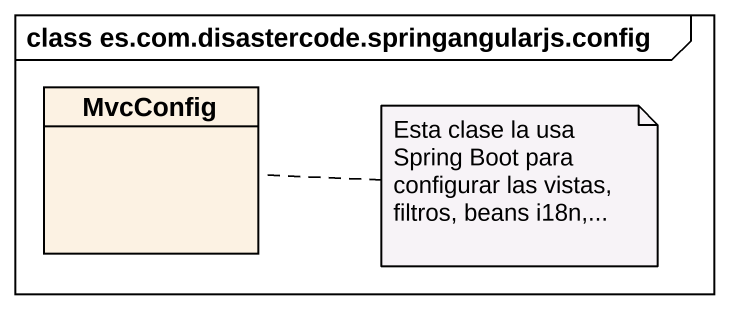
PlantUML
@startuml
mainframe class es.com.disastercode.springangularjs.config
hide circle
hide empty members
class MvcConfig
note right of MvcConfig : Esta clase la usa Spring Boot para configurar las vistas, filtros, beans i18n,...
@enduml
